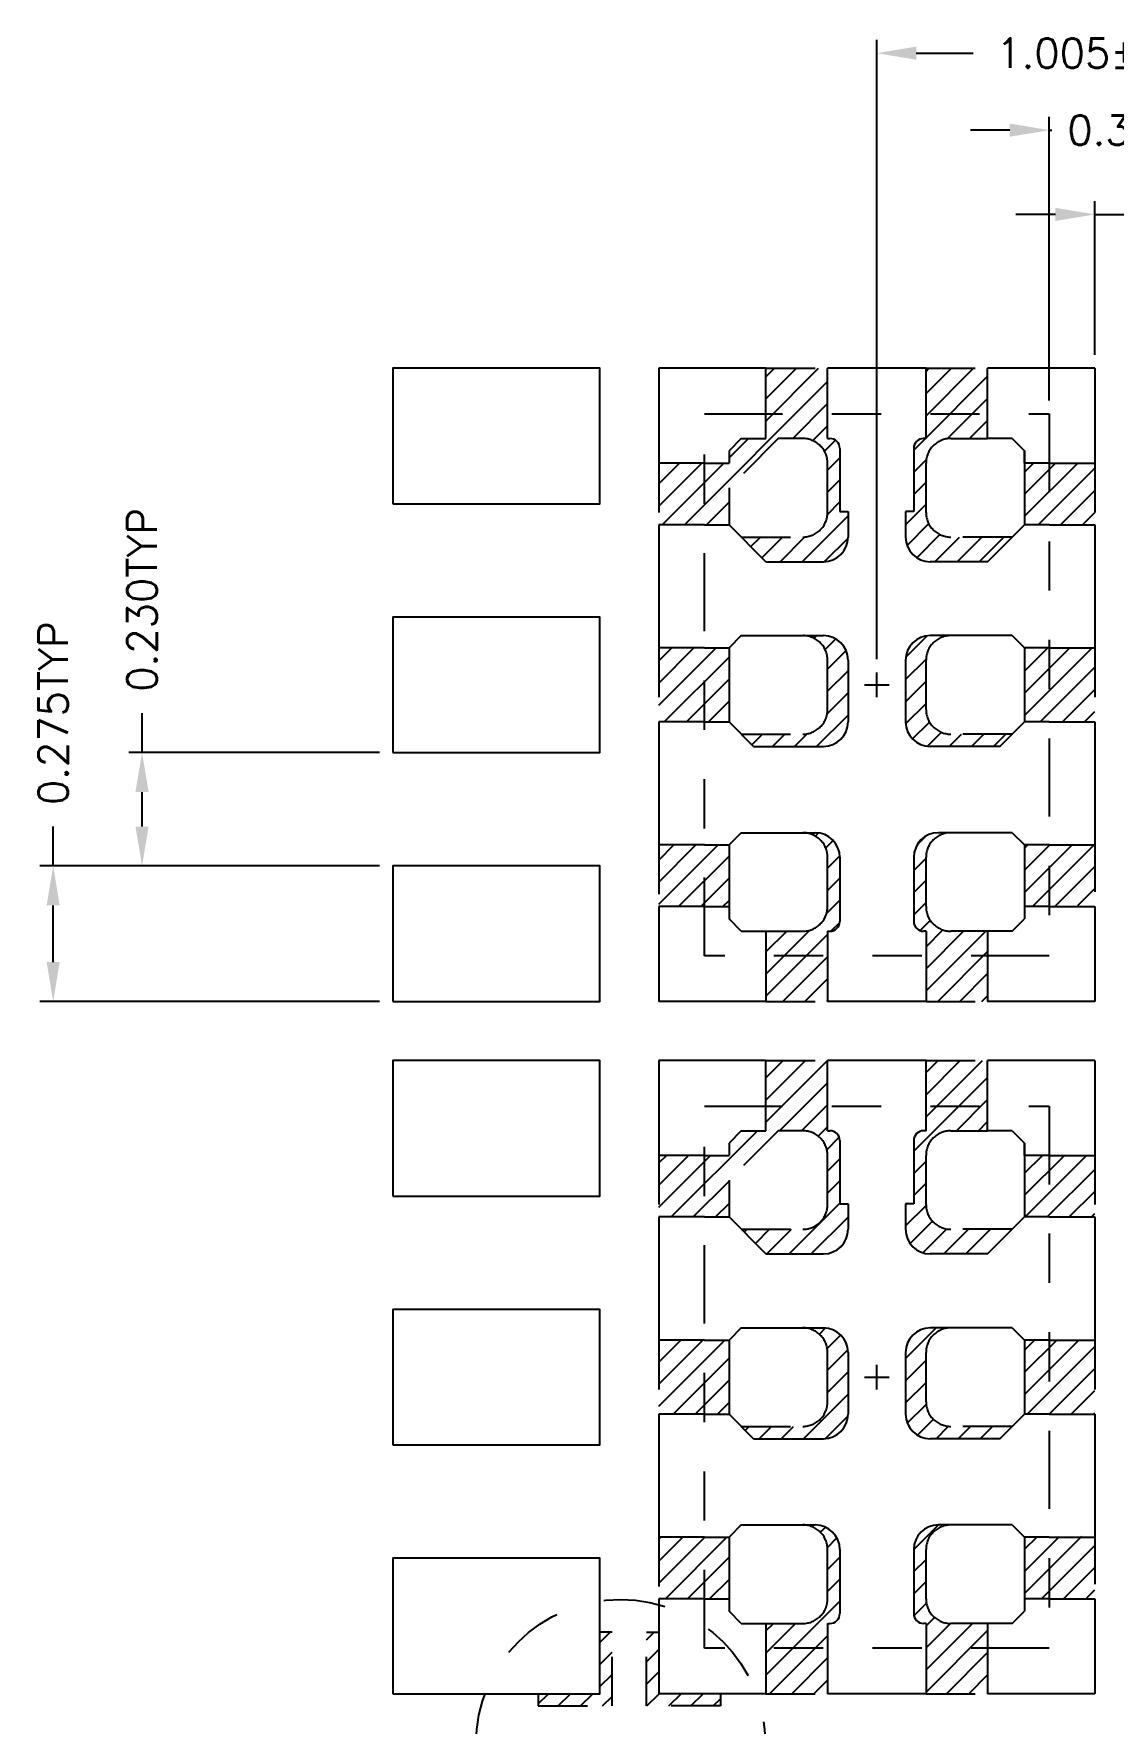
# Model space of a CAD drawing. Header units: millimetres. Extents: x 414.21 to 422.36, y 108.22 to 113.42.
# Drawn here: x 415.04 to 417.231, y 109.993 to 113.422 of the extents above; entities that cross this region are included whole.
import ezdxf

# ---------------------------------------------------------------- set-up
doc = ezdxf.new("R2010")
doc.units = ezdxf.units.MM
doc.header["$LTSCALE"] = 0.5
doc.header["$PDMODE"] = 98
for name, pattern in [('CENTER', [50.8, 31.75, -6.35, 6.35, -6.35]), ('HIDDEN', [0.375, 0.25, -0.125]), ('PHANTOM2', [31.75, 15.875, -3.175, 3.175, -3.175, 3.175, -3.175])]:
    doc.linetypes.add(name, pattern=pattern)
for name, color, linetype in [('1', 7, 'HIDDEN'), ('Center', 2, 'CENTER'), ('DIMENSION', 3, 'Continuous'), ('HEB', 4, 'Continuous'), ('PKG', 1, 'PHANTOM2')]:
    doc.layers.add(name, color=color, linetype=linetype)
doc.styles.add('SIMPLEX', font='simplex.shx', dxfattribs={"bigfont": 'AllInOneBig.shx'})
doc.dimstyles.new('Standard3', dxfattribs={"dimtxt": 0.06, "dimasz": 0.08, "dimexe": 0.027, "dimexo": 0.027, "dimgap": 0.027, "dimtad": 1, "dimdec": 3, "dimrnd": 0.0005, "dimzin": 1, "dimtxsty": 'SIMPLEX', "dimcen": 0.1905, "dimclrd": 256, "dimclre": 256, "dimclrt": 256, "dimazin": 3, "dimtp": 0.03, "dimtm": 0.05, "dimtfac": 0.8, "dimtdec": 3, "dimtmove": 0, "dimatfit": 3, "dimfxl": 0.05, "dimtzin": 4, "dimlwd": -1, "dimlwe": -1})

# ---------------------------------------------------------------- blocks, each defined once
blk = doc.blocks.new('*D185')
at = {"layer": 'Defpoints', "color": 0, "ltscale": 0.1, "transparency": 16777216}
for p in [(415.2597, 111.9628), (415.7687, 111.9628), (415.6687, 111.7328)]:
    blk.add_point(p, dxfattribs=at)
at = {"layer": 'DIMENSION', "ltscale": 0.1, "transparency": 16777216}
for p, q in [((415.2597, 111.9628), (415.2597, 112.0428)), ((415.7417, 111.9628), (415.2327, 111.9628)), ((415.2597, 111.8128), (415.2597, 111.8828)), ((415.6417, 111.7328), (415.2327, 111.7328))]:
    blk.add_line(p, q, dxfattribs=at)
for points in [[(415.2463, 111.8828), (415.273, 111.8828), (415.2597, 111.9628)], [(415.2463, 111.8128), (415.273, 111.8128), (415.2597, 111.7328)]]:
    blk.add_solid(points, dxfattribs=at)
at = {"layer": 'DIMENSION', "ltscale": 0.1, "transparency": 16777216, "insert": (415.2597, 112.2727), "char_height": 0.06, "attachment_point": 5, "rotation": 90, "style": 'SIMPLEX'}
blk.add_mtext('\\A1;0.230TYP', dxfattribs=at)
blk = doc.blocks.new('*D186')
at = {"layer": 'Defpoints', "color": 0, "ltscale": 0.1, "transparency": 16777216}
for p in [(415.0793, 111.7328), (415.7687, 111.7328), (415.7687, 111.4578)]:
    blk.add_point(p, dxfattribs=at)
at = {"layer": 'DIMENSION', "ltscale": 0.1, "transparency": 16777216}
for p, q in [((415.0793, 111.7328), (415.0793, 111.8128)), ((415.7417, 111.7328), (415.0523, 111.7328)), ((415.0793, 111.5378), (415.0793, 111.6528)), ((415.7417, 111.4578), (415.0523, 111.4578))]:
    blk.add_line(p, q, dxfattribs=at)
for points in [[(415.0659, 111.6528), (415.0926, 111.6528), (415.0793, 111.7328)], [(415.0659, 111.5378), (415.0926, 111.5378), (415.0793, 111.4578)]]:
    blk.add_solid(points, dxfattribs=at)
at = {"layer": 'DIMENSION', "ltscale": 0.1, "transparency": 16777216, "insert": (415.0793, 112.0427), "char_height": 0.06, "attachment_point": 5, "rotation": 90, "style": 'SIMPLEX'}
blk.add_mtext('\\A1;0.275TYP', dxfattribs=at)
blk = doc.blocks.new('*D177')
at = {"layer": 'Defpoints', "color": 0, "ltscale": 0.1, "transparency": 16777216}
for p in [(417.7562, 113.3823), (416.7512, 112.1253), (417.7562, 112.1253)]:
    blk.add_point(p, dxfattribs=at)
at = {"layer": 'DIMENSION', "ltscale": 0.1, "transparency": 16777216}
for p, q in [((416.7512, 112.1523), (416.7512, 113.4093)), ((417.7562, 112.1523), (417.7562, 113.4093)), ((416.8312, 113.3823), (416.9467, 113.3823)), ((417.6762, 113.3823), (417.5607, 113.3823))]:
    blk.add_line(p, q, dxfattribs=at)
for points in [[(416.8312, 113.3957), (416.8312, 113.369), (416.7512, 113.3823)], [(417.6762, 113.3957), (417.6762, 113.369), (417.7562, 113.3823)]]:
    blk.add_solid(points, dxfattribs=at)
at = {"layer": 'DIMENSION', "ltscale": 0.1, "transparency": 16777216, "insert": (417.2537, 113.3823), "char_height": 0.06, "attachment_point": 5, "style": 'SIMPLEX'}
blk.add_mtext('\\A1;1.005%%P0.025', dxfattribs=at)
blk = doc.blocks.new('*D178')
at = {"layer": 'Defpoints', "color": 0, "ltscale": 0.1, "transparency": 16777216}
for p in [(417.4062, 113.2261), (417.1012, 112.6503), (417.4062, 112.6503)]:
    blk.add_point(p, dxfattribs=at)
at = {"layer": 'DIMENSION', "ltscale": 0.1, "transparency": 16777216}
for p, q in [((417.0212, 113.2261), (416.9412, 113.2261)), ((417.1012, 112.6773), (417.1012, 113.2531)), ((417.1012, 113.2261), (417.1067, 113.2261)), ((417.4062, 113.2261), (417.4007, 113.2261)), ((417.4062, 112.6773), (417.4062, 113.2531)), ((417.4862, 113.2261), (417.5662, 113.2261))]:
    blk.add_line(p, q, dxfattribs=at)
for points in [[(417.0212, 113.2395), (417.0212, 113.2128), (417.1012, 113.2261)], [(417.4862, 113.2395), (417.4862, 113.2128), (417.4062, 113.2261)]]:
    blk.add_solid(points, dxfattribs=at)
at = {"layer": 'DIMENSION', "ltscale": 0.1, "transparency": 16777216, "insert": (417.2537, 113.2261), "char_height": 0.06, "attachment_point": 5, "style": 'SIMPLEX'}
blk.add_mtext('\\A1;0.305', dxfattribs=at)
blk = doc.blocks.new('*D179')
at = {"layer": 'Defpoints', "color": 0, "ltscale": 0.1, "transparency": 16777216}
for p in [(417.3137, 113.0551), (417.1937, 112.7428), (417.3137, 112.7428)]:
    blk.add_point(p, dxfattribs=at)
at = {"layer": 'DIMENSION', "ltscale": 0.1, "transparency": 16777216}
for p, q in [((417.1137, 113.0551), (417.0337, 113.0551)), ((417.1937, 112.7698), (417.1937, 113.0821)), ((417.1937, 113.0551), (417.3137, 113.0551)), ((417.3137, 112.7698), (417.3137, 113.0821)), ((417.3937, 113.0551), (417.7946, 113.0551))]:
    blk.add_line(p, q, dxfattribs=at)
for points in [[(417.1137, 113.0685), (417.1137, 113.0418), (417.1937, 113.0551)], [(417.3937, 113.0685), (417.3937, 113.0418), (417.3137, 113.0551)]]:
    blk.add_solid(points, dxfattribs=at)
at = {"layer": 'DIMENSION', "ltscale": 0.1, "transparency": 16777216, "insert": (418.1016, 113.0551), "char_height": 0.06, "attachment_point": 5, "style": 'SIMPLEX'}
blk.add_mtext('\\A1;0.120%%P0.030', dxfattribs=at)

msp = doc.modelspace()

# ---------------------------------------------------------------- hatches: boundary and pattern name
at = {"layer": 'HEB'}
h = msp.add_hatch(dxfattribs=at)
h.set_pattern_fill('ANSI31', color=256, scale=0.01)
h.set_pattern_definition([(45, (416.605003, 112.624814), (-0.02245064, 0.02245064), [])])
edge = h.paths.add_edge_path()
edge.add_line((416.6512, 112.7428), (416.5262, 112.7428))
edge.add_line((416.5262, 112.7428), (416.5262, 112.6003))
edge.add_line((416.5262, 112.6003), (416.4762, 112.6003))
edge.add_line((416.4762, 112.6003), (416.4512, 112.5753))
edge.add_line((416.4512, 112.5753), (416.4512, 112.5503))
edge.add_line((416.4512, 112.5503), (416.3087, 112.5503))
edge.add_line((416.3087, 112.5503), (416.3087, 112.4253))
edge.add_line((416.3087, 112.4253), (416.4512, 112.4253))
edge.add_line((416.4512, 112.4253), (416.4512, 112.5003))
edge.add_line((416.4512, 112.5003), (416.5512, 112.6003))
edge.add_line((416.5512, 112.6003), (416.6012, 112.6003))
edge.add_arc((416.6012, 112.5503), 0.05, 0, 90, ccw=False)
edge.add_line((416.6512, 112.5503), (416.6512, 112.4503))
edge.add_arc((416.6012, 112.4503), 0.05, 270, 360, ccw=False)
edge.add_line((416.6012, 112.4003), (416.4762, 112.4003))
edge.add_line((416.4762, 112.4003), (416.5262, 112.3503))
edge.add_line((416.5262, 112.3503), (416.6428, 112.3503))
edge.add_arc((416.6428, 112.4003), 0.05, 270, 0)
edge.add_line((416.6928, 112.4003), (416.6928, 112.4519))
edge.add_line((416.6928, 112.4519), (416.6762, 112.4519))
edge.add_line((416.6762, 112.4519), (416.6762, 112.5803))
edge.add_arc((416.6562, 112.5803), 0.02, 0, 90)
edge.add_line((416.6562, 112.6003), (416.6512, 112.6003))
edge.add_line((416.6512, 112.6003), (416.6512, 112.7428))
edge = h.paths.add_edge_path()
edge.add_arc((416.9012, 112.4503), 0.05, 180, 270, ccw=False)
edge.add_line((416.8512, 112.4503), (416.8512, 112.5503))
edge.add_arc((416.9012, 112.5503), 0.05, 90, 180, ccw=False)
edge.add_line((416.9012, 112.6003), (416.9762, 112.6003))
edge.add_line((416.9762, 112.6003), (416.9762, 112.7428))
edge.add_line((416.9762, 112.7428), (416.8512, 112.7428))
edge.add_line((416.8512, 112.7428), (416.8512, 112.6003))
edge.add_line((416.8512, 112.6003), (416.8462, 112.6003))
edge.add_arc((416.8462, 112.5803), 0.02, 90, 180)
edge.add_line((416.8262, 112.5803), (416.8262, 112.4519))
edge.add_line((416.8262, 112.4519), (416.8096, 112.4519))
edge.add_line((416.8096, 112.4519), (416.8096, 112.4003))
edge.add_arc((416.8596, 112.4003), 0.05, 180, 270)
edge.add_line((416.8596, 112.3503), (416.9762, 112.3503))
edge.add_line((416.9762, 112.3503), (417.0262, 112.4003))
edge.add_line((417.0262, 112.4003), (416.9012, 112.4003))
edge = h.paths.add_edge_path()
edge.add_arc((416.9012, 112.1503), 0.05, 90, 180, ccw=False)
edge.add_line((416.9012, 112.2003), (416.8596, 112.2003))
edge.add_arc((416.8596, 112.1503), 0.05, 90, 180)
edge.add_line((416.8096, 112.1503), (416.8096, 112.0253))
edge.add_arc((416.8596, 112.0253), 0.05, 180, 270)
edge.add_line((416.8596, 111.9753), (417.0012, 111.9753))
edge.add_line((417.0012, 111.9753), (417.0262, 112.0003))
edge.add_line((417.0262, 112.0003), (416.9012, 112.0003))
edge.add_arc((416.9012, 112.0503), 0.05, 180, 270, ccw=False)
edge.add_line((416.8512, 112.0503), (416.8512, 112.1503))
edge = h.paths.add_edge_path()
edge.add_arc((416.9012, 111.7503), 0.05, 90, 180, ccw=False)
edge.add_line((416.9012, 111.8003), (416.8762, 111.8003))
edge.add_arc((416.8762, 111.7503), 0.05, 90, 180)
edge.add_line((416.8262, 111.7503), (416.8262, 111.6203))
edge.add_arc((416.8462, 111.6203), 0.02, 180, 270)
edge.add_line((416.8462, 111.6003), (416.8512, 111.6003))
edge.add_line((416.8512, 111.6003), (416.8512, 111.4578))
edge.add_line((416.8512, 111.4578), (416.9762, 111.4578))
edge.add_line((416.9762, 111.4578), (416.9762, 111.6003))
edge.add_line((416.9762, 111.6003), (416.9012, 111.6003))
edge.add_arc((416.9012, 111.6503), 0.05, 180, 270, ccw=False)
edge.add_line((416.8512, 111.6503), (416.8512, 111.7503))
edge = h.paths.add_edge_path()
edge.add_arc((416.6012, 112.0503), 0.05, 270, 360, ccw=False)
edge.add_line((416.6012, 112.0003), (416.4762, 112.0003))
edge.add_line((416.4762, 112.0003), (416.5012, 111.9753))
edge.add_line((416.5012, 111.9753), (416.6428, 111.9753))
edge.add_arc((416.6428, 112.0253), 0.05, 270, 360)
edge.add_line((416.6928, 112.0253), (416.6928, 112.1503))
edge.add_arc((416.6428, 112.1503), 0.05, 0, 90)
edge.add_line((416.6428, 112.2003), (416.6012, 112.2003))
edge.add_arc((416.6012, 112.1503), 0.05, 360, 90, ccw=False)
edge.add_line((416.6512, 112.1503), (416.6512, 112.0503))
edge = h.paths.add_edge_path()
edge.add_arc((416.6262, 111.7503), 0.05, 0, 90)
edge.add_line((416.6262, 111.8003), (416.6012, 111.8003))
edge.add_arc((416.6012, 111.7503), 0.05, 0, 90, ccw=False)
edge.add_line((416.6512, 111.7503), (416.6512, 111.6503))
edge.add_arc((416.6012, 111.6503), 0.05, 270, 360, ccw=False)
edge.add_line((416.6012, 111.6003), (416.5262, 111.6003))
edge.add_line((416.5262, 111.6003), (416.5262, 111.4578))
edge.add_line((416.5262, 111.4578), (416.6512, 111.4578))
edge.add_line((416.6512, 111.4578), (416.6512, 111.6003))
edge.add_line((416.6512, 111.6003), (416.6562, 111.6003))
edge.add_arc((416.6562, 111.6203), 0.02, 270, 360)
edge.add_line((416.6762, 111.6203), (416.6762, 111.7503))
h.paths.add_polyline_path([(417.0512, 112.4253), (417.1937, 112.4253), (417.1937, 112.5503), (417.0512, 112.5503)])
h.paths.add_polyline_path([(417.0512, 112.0253), (417.1937, 112.0253), (417.1937, 112.1753), (417.0512, 112.1753)])
h.paths.add_polyline_path([(417.0512, 111.6503), (417.1937, 111.6528), (417.1937, 111.7778), (417.0512, 111.7753)])
h.paths.add_polyline_path([(416.3087, 112.0253), (416.4512, 112.0253), (416.4512, 112.1753), (416.3087, 112.1753)])
h.paths.add_polyline_path([(416.4512, 111.7753), (416.3087, 111.7753), (416.3087, 111.6503), (416.4512, 111.6503)])
h = msp.add_hatch(dxfattribs=at)
h.set_pattern_fill('ANSI31', color=256, scale=0.01)
h.set_pattern_definition([(45, (416.3018, 110.04544), (-0.02245064, 0.02245064), [])])
h.paths.add_polyline_path([(416.4337, 110.0528), (416.3087, 110.0528), (416.3087, 110.1778), (416.2837, 110.1778), (416.2837, 110.0278), (416.4337, 110.0278)])
h.paths.add_polyline_path([(416.2137, 110.1778), (416.1887, 110.1778), (416.1887, 110.0528), (416.0637, 110.0528), (416.0637, 110.0278), (416.2137, 110.0278)])
h.paths.add_polyline_path([(416.2137, 109.9578), (416.0637, 109.9578), (416.0637, 109.9328), (416.1887, 109.9328), (416.1887, 109.8078), (416.2137, 109.8078)])
h.paths.add_polyline_path([(416.4337, 109.9578), (416.2837, 109.9578), (416.2837, 109.8078), (416.3087, 109.8078), (416.3087, 109.9328), (416.4337, 109.9328)])
edge = h.paths.add_edge_path()
edge.add_line((416.6512, 111.3378), (416.5262, 111.3378))
edge.add_line((416.5262, 111.3378), (416.5262, 111.1953))
edge.add_line((416.5262, 111.1953), (416.4762, 111.1953))
edge.add_line((416.4762, 111.1953), (416.4512, 111.1703))
edge.add_line((416.4512, 111.1703), (416.4512, 111.1453))
edge.add_line((416.4512, 111.1453), (416.3087, 111.1453))
edge.add_line((416.3087, 111.1453), (416.3087, 111.0203))
edge.add_line((416.3087, 111.0203), (416.4512, 111.0203))
edge.add_line((416.4512, 111.0203), (416.4512, 111.0953))
edge.add_line((416.4512, 111.0953), (416.5512, 111.1953))
edge.add_line((416.5512, 111.1953), (416.6012, 111.1953))
edge.add_arc((416.6012, 111.1453), 0.05, 0, 90, ccw=False)
edge.add_line((416.6512, 111.1453), (416.6512, 111.0453))
edge.add_arc((416.6012, 111.0453), 0.05, 270, 360, ccw=False)
edge.add_line((416.6012, 110.9953), (416.4762, 110.9953))
edge.add_line((416.4762, 110.9953), (416.5262, 110.9453))
edge.add_line((416.5262, 110.9453), (416.6428, 110.9453))
edge.add_arc((416.6428, 110.9953), 0.05, 270, 0)
edge.add_line((416.6928, 110.9953), (416.6928, 111.0469))
edge.add_line((416.6928, 111.0469), (416.6762, 111.0469))
edge.add_line((416.6762, 111.0469), (416.6762, 111.1753))
edge.add_arc((416.6562, 111.1753), 0.02, 0, 90)
edge.add_line((416.6562, 111.1953), (416.6512, 111.1953))
edge.add_line((416.6512, 111.1953), (416.6512, 111.3378))
edge = h.paths.add_edge_path()
edge.add_arc((416.9012, 111.0453), 0.05, 180, 270, ccw=False)
edge.add_line((416.8512, 111.0453), (416.8512, 111.1453))
edge.add_arc((416.9012, 111.1453), 0.05, 90, 180, ccw=False)
edge.add_line((416.9012, 111.1953), (416.9762, 111.1953))
edge.add_line((416.9762, 111.1953), (416.9762, 111.3378))
edge.add_line((416.9762, 111.3378), (416.8512, 111.3378))
edge.add_line((416.8512, 111.3378), (416.8512, 111.1953))
edge.add_line((416.8512, 111.1953), (416.8462, 111.1953))
edge.add_arc((416.8462, 111.1753), 0.02, 90, 180)
edge.add_line((416.8262, 111.1753), (416.8262, 111.0469))
edge.add_line((416.8262, 111.0469), (416.8096, 111.0469))
edge.add_line((416.8096, 111.0469), (416.8096, 110.9953))
edge.add_arc((416.8596, 110.9953), 0.05, 180, 270)
edge.add_line((416.8596, 110.9453), (416.9762, 110.9453))
edge.add_line((416.9762, 110.9453), (417.0262, 110.9953))
edge.add_line((417.0262, 110.9953), (416.9012, 110.9953))
edge = h.paths.add_edge_path()
edge.add_arc((416.9012, 110.7453), 0.05, 90, 180, ccw=False)
edge.add_line((416.9012, 110.7953), (416.8596, 110.7953))
edge.add_arc((416.8596, 110.7453), 0.05, 90, 180)
edge.add_line((416.8096, 110.7453), (416.8096, 110.6203))
edge.add_arc((416.8596, 110.6203), 0.05, 180, 270)
edge.add_line((416.8596, 110.5703), (417.0012, 110.5703))
edge.add_line((417.0012, 110.5703), (417.0262, 110.5953))
edge.add_line((417.0262, 110.5953), (416.9012, 110.5953))
edge.add_arc((416.9012, 110.6453), 0.05, 180, 270, ccw=False)
edge.add_line((416.8512, 110.6453), (416.8512, 110.7453))
edge = h.paths.add_edge_path()
edge.add_arc((416.9012, 110.3453), 0.05, 90, 180, ccw=False)
edge.add_line((416.9012, 110.3953), (416.8762, 110.3953))
edge.add_arc((416.8762, 110.3453), 0.05, 90, 180)
edge.add_line((416.8262, 110.3453), (416.8262, 110.2153))
edge.add_arc((416.8462, 110.2153), 0.02, 180, 270)
edge.add_line((416.8462, 110.1953), (416.8512, 110.1953))
edge.add_line((416.8512, 110.1953), (416.8512, 110.0528))
edge.add_line((416.8512, 110.0528), (416.9762, 110.0528))
edge.add_line((416.9762, 110.0528), (416.9762, 110.1953))
edge.add_line((416.9762, 110.1953), (416.9012, 110.1953))
edge.add_arc((416.9012, 110.2453), 0.05, 180, 270, ccw=False)
edge.add_line((416.8512, 110.2453), (416.8512, 110.3453))
edge = h.paths.add_edge_path()
edge.add_arc((416.6012, 110.6453), 0.05, 270, 360, ccw=False)
edge.add_line((416.6012, 110.5953), (416.4762, 110.5953))
edge.add_line((416.4762, 110.5953), (416.5012, 110.5703))
edge.add_line((416.5012, 110.5703), (416.6428, 110.5703))
edge.add_arc((416.6428, 110.6203), 0.05, 270, 360)
edge.add_line((416.6928, 110.6203), (416.6928, 110.7453))
edge.add_arc((416.6428, 110.7453), 0.05, 0, 90)
edge.add_line((416.6428, 110.7953), (416.6012, 110.7953))
edge.add_arc((416.6012, 110.7453), 0.05, 360, 90, ccw=False)
edge.add_line((416.6512, 110.7453), (416.6512, 110.6453))
edge = h.paths.add_edge_path()
edge.add_arc((416.6262, 110.3453), 0.05, 0, 90)
edge.add_line((416.6262, 110.3953), (416.6012, 110.3953))
edge.add_arc((416.6012, 110.3453), 0.05, 0, 90, ccw=False)
edge.add_line((416.6512, 110.3453), (416.6512, 110.2453))
edge.add_arc((416.6012, 110.2453), 0.05, 270, 360, ccw=False)
edge.add_line((416.6012, 110.1953), (416.5262, 110.1953))
edge.add_line((416.5262, 110.1953), (416.5262, 110.0528))
edge.add_line((416.5262, 110.0528), (416.6512, 110.0528))
edge.add_line((416.6512, 110.0528), (416.6512, 110.1953))
edge.add_line((416.6512, 110.1953), (416.6562, 110.1953))
edge.add_arc((416.6562, 110.2153), 0.02, 270, 360)
edge.add_line((416.6762, 110.2153), (416.6762, 110.3453))
h.paths.add_polyline_path([(417.0512, 111.0203), (417.1937, 111.0203), (417.1937, 111.1453), (417.0512, 111.1453)])
h.paths.add_polyline_path([(417.0512, 110.6203), (417.1937, 110.6203), (417.1937, 110.7703), (417.0512, 110.7703)])
h.paths.add_polyline_path([(417.0512, 110.2453), (417.1937, 110.2478), (417.1937, 110.3728), (417.0512, 110.3703)])
h.paths.add_polyline_path([(416.3087, 110.6203), (416.4512, 110.6203), (416.4512, 110.7703), (416.3087, 110.7703)])
h.paths.add_polyline_path([(416.4512, 110.3703), (416.3087, 110.3703), (416.3087, 110.2453), (416.4512, 110.2453)])

# ---------------------------------------------------------------- linework, layer by layer
at = {"ltscale": 0.1}
for p, q in [((416.3087, 112.7428), (416.3087, 112.5503)), ((416.5262, 112.7428), (416.3087, 112.7428)), ((416.5262, 112.6503), (416.5262, 112.7428)), ((416.8512, 112.7428), (416.6512, 112.7428)), ((416.6512, 112.6503), (416.6512, 112.7428)), ((416.8512, 112.6503), (416.8512, 112.7428)), ((417.1937, 112.7428), (416.9762, 112.7428)), ((416.9762, 112.6503), (416.9762, 112.7428)), ((417.1937, 112.7428), (417.1937, 112.5503)), ((416.4012, 112.5503), (416.3087, 112.5503)), ((417.1012, 112.5503), (417.1937, 112.5503)), ((416.3087, 112.4253), (416.3087, 112.1753)), ((416.4012, 112.4253), (416.3087, 112.4253)), ((417.1012, 112.4253), (417.1937, 112.4253)), ((417.1937, 112.4253), (417.1937, 112.1753)), ((416.4012, 112.1753), (416.3087, 112.1753)), ((417.1012, 112.1753), (417.1937, 112.1753)), ((416.3087, 112.0253), (416.3087, 111.7753)), ((416.4012, 112.0253), (416.3087, 112.0253)), ((417.1012, 112.0253), (417.1937, 112.0253)), ((417.1937, 112.0253), (417.1937, 111.7803)), ((416.4012, 111.7753), (416.3087, 111.7753)), ((417.1012, 111.7753), (417.1937, 111.7753)), ((416.3087, 111.6503), (416.3087, 111.4578)), ((416.4012, 111.6503), (416.3087, 111.6503)), ((417.1012, 111.6503), (417.1937, 111.6503)), ((417.1937, 111.6503), (417.1937, 111.4578)), ((416.5262, 111.5503), (416.5262, 111.4578)), ((416.6512, 111.5503), (416.6512, 111.4578)), ((416.8512, 111.5503), (416.8512, 111.4578)), ((416.9762, 111.5503), (416.9762, 111.4578)), ((416.5262, 111.4578), (416.3087, 111.4578)), ((416.8512, 111.4578), (416.6512, 111.4578)), ((417.1937, 111.4578), (416.9762, 111.4578)), ((416.3087, 111.3378), (416.3087, 111.1453)), ((416.5262, 111.3378), (416.3087, 111.3378)), ((416.5262, 111.2453), (416.5262, 111.3378)), ((416.8512, 111.3378), (416.6512, 111.3378)), ((416.6512, 111.2453), (416.6512, 111.3378)), ((416.8512, 111.2453), (416.8512, 111.3378)), ((417.1937, 111.3378), (416.9762, 111.3378)), ((416.9762, 111.2453), (416.9762, 111.3378)), ((417.1937, 111.3378), (417.1937, 111.1453)), ((416.4012, 111.1453), (416.3087, 111.1453)), ((417.1012, 111.1453), (417.1937, 111.1453)), ((416.3087, 111.0203), (416.3087, 110.7703)), ((416.4012, 111.0203), (416.3087, 111.0203)), ((417.1012, 111.0203), (417.1937, 111.0203)), ((417.1937, 111.0203), (417.1937, 110.7703)), ((416.4012, 110.7703), (416.3087, 110.7703)), ((417.1012, 110.7703), (417.1937, 110.7703)), ((416.3087, 110.6203), (416.3087, 110.3703)), ((416.4012, 110.6203), (416.3087, 110.6203)), ((417.1012, 110.6203), (417.1937, 110.6203)), ((417.1937, 110.6203), (417.1937, 110.3753)), ((416.4012, 110.3703), (416.3087, 110.3703)), ((417.1012, 110.3703), (417.1937, 110.3703)), ((416.3087, 110.2453), (416.3087, 110.0528)), ((416.4012, 110.2453), (416.3087, 110.2453)), ((417.1012, 110.2453), (417.1937, 110.2453)), ((417.1937, 110.2453), (417.1937, 110.0528)), ((416.5262, 110.1453), (416.5262, 110.0528)), ((416.6512, 110.1453), (416.6512, 110.0528)), ((416.8512, 110.1453), (416.8512, 110.0528)), ((416.9762, 110.1453), (416.9762, 110.0528)), ((416.5262, 110.0528), (416.3087, 110.0528)), ((416.8512, 110.0528), (416.6512, 110.0528)), ((417.1937, 110.0528), (416.9762, 110.0528))]:
    msp.add_line(p, q, dxfattribs=at)
for p, q in [((416.5262, 112.6003), (416.5262, 112.6503)), ((416.6512, 112.6003), (416.6512, 112.6503)), ((416.8512, 112.6003), (416.8512, 112.6503)), ((416.9762, 112.6003), (416.9762, 112.6503)), ((416.4762, 112.6003), (416.4512, 112.5753)), ((416.4512, 112.5753), (416.4512, 112.5503)), ((416.4762, 112.6003), (416.5262, 112.6003)), ((416.6512, 112.6003), (416.6562, 112.6003)), ((416.6762, 112.5803), (416.6762, 112.4519)), ((416.8262, 112.5803), (416.8262, 112.4519)), ((416.8512, 112.6003), (416.8462, 112.6003)), ((417.0262, 112.6003), (416.9762, 112.6003)), ((417.0262, 112.6003), (417.0512, 112.5753)), ((417.0512, 112.5503), (417.0512, 112.5753)), ((416.4012, 112.5503), (416.4512, 112.5503)), ((417.1012, 112.5503), (417.0512, 112.5503)), ((416.6762, 112.4519), (416.6928, 112.4519)), ((416.6928, 112.4519), (416.6928, 112.4003)), ((416.8262, 112.4519), (416.8096, 112.4519)), ((416.8096, 112.4519), (416.8096, 112.4003)), ((416.4012, 112.4253), (416.4512, 112.4253)), ((416.5262, 112.3503), (416.4512, 112.4253)), ((416.9762, 112.3503), (417.0512, 112.4253)), ((417.1012, 112.4253), (417.0512, 112.4253)), ((416.5262, 112.3503), (416.6428, 112.3503)), ((416.9762, 112.3503), (416.8596, 112.3503)), ((416.4762, 112.2003), (416.4512, 112.1753)), ((416.4762, 112.2003), (416.6428, 112.2003)), ((417.0262, 112.2003), (416.8596, 112.2003)), ((417.0262, 112.2003), (417.0512, 112.1753)), ((416.4012, 112.1753), (416.4512, 112.1753)), ((417.1012, 112.1753), (417.0512, 112.1753)), ((416.6928, 112.1503), (416.6928, 112.0253)), ((416.8096, 112.1503), (416.8096, 112.0253)), ((416.4012, 112.0253), (416.4512, 112.0253)), ((416.5012, 111.9753), (416.4512, 112.0253)), ((417.0012, 111.9753), (417.0512, 112.0253)), ((417.1012, 112.0253), (417.0512, 112.0253)), ((416.5012, 111.9753), (416.6428, 111.9753)), ((417.0012, 111.9753), (416.8596, 111.9753)), ((416.4762, 111.8003), (416.4512, 111.7753)), ((416.4762, 111.8003), (416.6262, 111.8003)), ((417.0262, 111.8003), (416.8762, 111.8003)), ((417.0262, 111.8003), (417.0512, 111.7753)), ((416.4012, 111.7753), (416.4512, 111.7753)), ((416.6762, 111.7503), (416.6762, 111.6203)), ((416.8262, 111.7503), (416.8262, 111.6203)), ((417.1012, 111.7753), (417.0512, 111.7753)), ((416.4012, 111.6503), (416.4512, 111.6503)), ((416.4512, 111.6503), (416.4512, 111.6253)), ((417.1012, 111.6503), (417.0512, 111.6503)), ((417.0512, 111.6503), (417.0512, 111.6253)), ((416.4762, 111.6003), (416.4512, 111.6253)), ((417.0262, 111.6003), (417.0512, 111.6253)), ((416.4762, 111.6003), (416.5262, 111.6003)), ((416.5262, 111.6003), (416.5262, 111.5503)), ((416.6512, 111.6003), (416.6512, 111.5503)), ((416.6512, 111.6003), (416.6562, 111.6003)), ((416.8512, 111.6003), (416.8462, 111.6003)), ((416.8512, 111.6003), (416.8512, 111.5503)), ((417.0262, 111.6003), (416.9762, 111.6003)), ((416.9762, 111.6003), (416.9762, 111.5503)), ((416.5262, 111.1953), (416.5262, 111.2453)), ((416.6512, 111.1953), (416.6512, 111.2453)), ((416.8512, 111.1953), (416.8512, 111.2453)), ((416.9762, 111.1953), (416.9762, 111.2453)), ((416.4762, 111.1953), (416.4512, 111.1703)), ((416.4512, 111.1703), (416.4512, 111.1453)), ((416.4762, 111.1953), (416.5262, 111.1953)), ((416.6512, 111.1953), (416.6562, 111.1953)), ((416.6762, 111.1753), (416.6762, 111.0469)), ((416.8262, 111.1753), (416.8262, 111.0469)), ((416.8512, 111.1953), (416.8462, 111.1953)), ((417.0262, 111.1953), (416.9762, 111.1953)), ((417.0262, 111.1953), (417.0512, 111.1703)), ((417.0512, 111.1453), (417.0512, 111.1703)), ((416.4012, 111.1453), (416.4512, 111.1453)), ((417.1012, 111.1453), (417.0512, 111.1453)), ((416.6762, 111.0469), (416.6928, 111.0469)), ((416.6928, 111.0469), (416.6928, 110.9953)), ((416.8262, 111.0469), (416.8096, 111.0469)), ((416.8096, 111.0469), (416.8096, 110.9953)), ((416.4012, 111.0203), (416.4512, 111.0203)), ((416.5262, 110.9453), (416.4512, 111.0203)), ((416.9762, 110.9453), (417.0512, 111.0203)), ((417.1012, 111.0203), (417.0512, 111.0203)), ((416.5262, 110.9453), (416.6428, 110.9453)), ((416.9762, 110.9453), (416.8596, 110.9453)), ((416.4762, 110.7953), (416.4512, 110.7703)), ((416.4762, 110.7953), (416.6428, 110.7953)), ((417.0262, 110.7953), (416.8596, 110.7953)), ((417.0262, 110.7953), (417.0512, 110.7703)), ((416.4012, 110.7703), (416.4512, 110.7703)), ((417.1012, 110.7703), (417.0512, 110.7703)), ((416.6928, 110.7453), (416.6928, 110.6203)), ((416.8096, 110.7453), (416.8096, 110.6203)), ((416.4012, 110.6203), (416.4512, 110.6203)), ((416.5012, 110.5703), (416.4512, 110.6203)), ((417.0012, 110.5703), (417.0512, 110.6203)), ((417.1012, 110.6203), (417.0512, 110.6203)), ((416.5012, 110.5703), (416.6428, 110.5703)), ((417.0012, 110.5703), (416.8596, 110.5703)), ((416.4762, 110.3953), (416.4512, 110.3703)), ((416.4762, 110.3953), (416.6262, 110.3953)), ((417.0262, 110.3953), (416.8762, 110.3953)), ((417.0262, 110.3953), (417.0512, 110.3703)), ((416.4012, 110.3703), (416.4512, 110.3703)), ((416.6762, 110.3453), (416.6762, 110.2153)), ((416.8262, 110.3453), (416.8262, 110.2153)), ((417.1012, 110.3703), (417.0512, 110.3703)), ((416.4012, 110.2453), (416.4512, 110.2453)), ((416.4512, 110.2453), (416.4512, 110.2203)), ((417.1012, 110.2453), (417.0512, 110.2453)), ((417.0512, 110.2453), (417.0512, 110.2203)), ((416.4762, 110.1953), (416.4512, 110.2203)), ((417.0262, 110.1953), (417.0512, 110.2203)), ((416.4762, 110.1953), (416.5262, 110.1953)), ((416.5262, 110.1953), (416.5262, 110.1453)), ((416.6512, 110.1953), (416.6512, 110.1453)), ((416.6512, 110.1953), (416.6562, 110.1953)), ((416.8512, 110.1953), (416.8462, 110.1953)), ((416.8512, 110.1953), (416.8512, 110.1453)), ((417.0262, 110.1953), (416.9762, 110.1953)), ((416.9762, 110.1953), (416.9762, 110.1453))]:
    msp.add_line(p, q)
at = {"ltscale": 0.02}
for points in [[(415.7687, 112.4678), (416.1887, 112.4678), (416.1887, 112.7428), (415.7687, 112.7428)], [(415.7687, 111.9628), (416.1887, 111.9628), (416.1887, 112.2378), (415.7687, 112.2378)], [(415.7687, 111.4578), (416.1887, 111.4578), (416.1887, 111.7328), (415.7687, 111.7328)], [(415.7687, 111.0628), (416.1887, 111.0628), (416.1887, 111.3378), (415.7687, 111.3378)], [(415.7687, 110.5578), (416.1887, 110.5578), (416.1887, 110.8328), (415.7687, 110.8328)], [(415.7687, 110.0528), (416.1887, 110.0528), (416.1887, 110.3278), (415.7687, 110.3278)]]:
    msp.add_lwpolyline(points, close=True, dxfattribs=at)
at = {"ltscale": 0.15}
for points in [[(417.0512, 112.5753), (417.0512, 112.4253)], [(416.4512, 112.1753), (416.4512, 112.0253)], [(417.0512, 112.1753), (417.0512, 112.0253)], [(416.4512, 111.7753), (416.4512, 111.6253)], [(417.0512, 111.7753), (417.0512, 111.6253)], [(417.0512, 111.1703), (417.0512, 111.0203)], [(416.4512, 110.7703), (416.4512, 110.6203)], [(417.0512, 110.7703), (417.0512, 110.6203)], [(416.4512, 110.3703), (416.4512, 110.2203)], [(417.0512, 110.3703), (417.0512, 110.2203)]]:
    msp.add_lwpolyline(points, dxfattribs=at)
at = {"linetype": 'HIDDEN'}
msp.add_circle((416.2313, 109.9501), 0.2938, dxfattribs=at)
for centre, radius, start, end in [((416.6562, 112.5803), 0.02, 0, 90), ((416.8462, 112.5803), 0.02, 90, 180), ((416.6428, 112.4003), 0.05, 270, 0), ((416.8596, 112.4003), 0.05, 180, 270), ((416.6428, 112.1503), 0.05, 0, 90), ((416.8596, 112.1503), 0.05, 90, 180), ((416.6428, 112.0253), 0.05, 270, 0), ((416.8596, 112.0253), 0.05, 180, 270), ((416.6262, 111.7503), 0.05, 0, 90), ((416.8762, 111.7503), 0.05, 90, 180), ((416.6562, 111.6203), 0.02, 270, 0), ((416.8462, 111.6203), 0.02, 180, 270), ((416.6562, 111.1753), 0.02, 0, 90), ((416.8462, 111.1753), 0.02, 90, 180), ((416.6428, 110.9953), 0.05, 270, 0), ((416.8596, 110.9953), 0.05, 180, 270), ((416.6428, 110.7453), 0.05, 0, 90), ((416.8596, 110.7453), 0.05, 90, 180), ((416.6428, 110.6203), 0.05, 270, 0), ((416.8596, 110.6203), 0.05, 180, 270), ((416.6262, 110.3453), 0.05, 0, 90), ((416.8762, 110.3453), 0.05, 90, 180), ((416.6562, 110.2153), 0.02, 270, 0), ((416.8462, 110.2153), 0.02, 180, 270)]:
    msp.add_arc(centre, radius, start, end)
at = {"layer": '1', "linetype": 'HIDDEN', "ltscale": 0.3}
for p, q in [((416.5262, 112.7428), (416.6512, 112.7428)), ((416.8512, 112.7428), (416.9762, 112.7428)), ((416.3087, 112.5503), (416.3087, 112.4253)), ((417.1937, 112.5503), (417.1937, 112.4253)), ((416.3087, 112.1753), (416.3087, 112.0253)), ((417.1937, 112.1753), (417.1937, 112.0253)), ((416.3087, 111.7753), (416.3087, 111.6503)), ((417.1937, 111.7803), (417.1937, 111.6503)), ((416.5262, 111.4578), (416.6512, 111.4578)), ((416.8512, 111.4578), (416.9762, 111.4578)), ((416.5262, 111.3378), (416.6512, 111.3378)), ((416.8512, 111.3378), (416.9762, 111.3378)), ((416.3087, 111.1453), (416.3087, 111.0203)), ((417.1937, 111.1453), (417.1937, 111.0203)), ((416.3087, 110.7703), (416.3087, 110.6203)), ((417.1937, 110.7703), (417.1937, 110.6203)), ((416.3087, 110.3703), (416.3087, 110.2453)), ((417.1937, 110.3753), (417.1937, 110.2453)), ((416.5262, 110.0528), (416.6512, 110.0528)), ((416.8512, 110.0528), (416.9762, 110.0528))]:
    msp.add_line(p, q, dxfattribs=at)
for points in [[(416.4762, 112.4003), (416.6012, 112.4003, 0.414214), (416.6512, 112.4503), (416.6512, 112.5503, 0.414214), (416.6012, 112.6003), (416.5512, 112.6003), (416.4512, 112.5003), (416.4512, 112.4253)], [(417.0262, 112.4003), (416.9012, 112.4003, -0.414214), (416.8512, 112.4503), (416.8512, 112.5503, -0.414214), (416.9012, 112.6003), (416.9762, 112.6003)], [(416.4762, 112.0003), (416.6012, 112.0003, 0.414214), (416.6512, 112.0503), (416.6512, 112.1503, 0.414214), (416.6012, 112.2003), (416.6012, 112.2003)], [(417.0262, 112.0003), (416.9012, 112.0003, -0.414214), (416.8512, 112.0503), (416.8512, 112.1503, -0.414214), (416.9012, 112.2003), (416.9012, 112.2003)], [(416.5262, 111.6003), (416.6012, 111.6003, 0.414214), (416.6512, 111.6503), (416.6512, 111.7503, 0.414214), (416.6012, 111.8003), (416.6012, 111.8003)], [(416.9762, 111.6003), (416.9012, 111.6003, -0.414214), (416.8512, 111.6503), (416.8512, 111.7503, -0.414214), (416.9012, 111.8003), (416.9012, 111.8003)], [(416.4762, 110.9953), (416.6012, 110.9953, 0.414214), (416.6512, 111.0453), (416.6512, 111.1453, 0.414214), (416.6012, 111.1953), (416.5512, 111.1953), (416.4512, 111.0953), (416.4512, 111.0203)], [(417.0262, 110.9953), (416.9012, 110.9953, -0.414214), (416.8512, 111.0453), (416.8512, 111.1453, -0.414214), (416.9012, 111.1953), (416.9762, 111.1953)], [(416.4762, 110.5953), (416.6012, 110.5953, 0.414214), (416.6512, 110.6453), (416.6512, 110.7453, 0.414214), (416.6012, 110.7953), (416.6012, 110.7953)], [(417.0262, 110.5953), (416.9012, 110.5953, -0.414214), (416.8512, 110.6453), (416.8512, 110.7453, -0.414214), (416.9012, 110.7953), (416.9012, 110.7953)], [(416.5262, 110.1953), (416.6012, 110.1953, 0.414214), (416.6512, 110.2453), (416.6512, 110.3453, 0.414214), (416.6012, 110.3953), (416.6012, 110.3953)], [(416.9762, 110.1953), (416.9012, 110.1953, -0.414214), (416.8512, 110.2453), (416.8512, 110.3453, -0.414214), (416.9012, 110.3953), (416.9012, 110.3953)]]:
    msp.add_lwpolyline(points, format="xyb", dxfattribs=at)
at = {"layer": '1', "ltscale": 0.3}
for points in [[(416.0637, 110.0528), (416.0637, 110.0278), (416.2137, 110.0278), (416.2137, 110.1778), (416.1887, 110.1778)], [(416.4337, 110.0528), (416.4337, 110.0278), (416.2837, 110.0278), (416.2837, 110.1778), (416.3087, 110.1778)]]:
    msp.add_lwpolyline(points, dxfattribs=at)
at = {"layer": 'Center', "ltscale": 0.2}
for p, q in [((416.7512, 112.0753), (416.7512, 112.1253)), ((416.7262, 112.1003), (416.7762, 112.1003)), ((416.7512, 110.6703), (416.7512, 110.7203)), ((416.7262, 110.6953), (416.7762, 110.6953))]:
    msp.add_line(p, q, dxfattribs=at)
at = {"layer": 'PKG', "ltscale": 0.02}
for points in [[(416.4012, 111.5503), (416.4012, 112.6503), (417.1012, 112.6503), (417.1012, 111.5503)], [(416.4012, 110.1453), (416.4012, 111.2453), (417.1012, 111.2453), (417.1012, 110.1453)]]:
    msp.add_lwpolyline(points, close=True, dxfattribs=at)

# ---------------------------------------------------------------- dimensions: what is measured, and where the dimension line sits
at = {"layer": 'DIMENSION', "ltscale": 0.1}
for base, p1, p2, text, picture, middle in [((417.7562, 113.3823), (416.7512, 112.1253), (417.7562, 112.1253), '<>%%P0.025', '*D177', (417.2537, 113.3823)), ((417.3137, 113.0551), (417.1937, 112.7428), (417.3137, 112.7428), '<>%%P0.030', '*D179', (418.1016, 113.0551))]:
    dim = msp.add_linear_dim(base=base, p1=p1, p2=p2, text=text, dimstyle='Standard3', dxfattribs=at)
    dim.commit()
    dim.dimension.update_dxf_attribs({"geometry": picture, "text_midpoint": middle, "dimtype": 160})
dim = msp.add_linear_dim(base=(417.4062, 113.2261), p1=(417.1012, 112.6503), p2=(417.4062, 112.6503), dimstyle='Standard3', dxfattribs=at)
dim.commit()
dim.dimension.update_dxf_attribs({"geometry": '*D178', "text_midpoint": (417.2537, 113.2261)})
for base, p1, p2, picture, middle in [((415.2597, 111.9628), (415.6687, 111.7328), (415.7687, 111.9628), '*D185', (415.2597, 112.2727)), ((415.0793, 111.7328), (415.7687, 111.4578), (415.7687, 111.7328), '*D186', (415.0793, 112.0427))]:
    dim = msp.add_linear_dim(base=base, p1=p1, p2=p2, angle=90, text='<>TYP', dimstyle='Standard3', override={"dimpost": ''}, dxfattribs=at)
    dim.commit()
    dim.dimension.update_dxf_attribs({"geometry": picture, "text_midpoint": middle})

doc.saveas('drawing.dxf')
